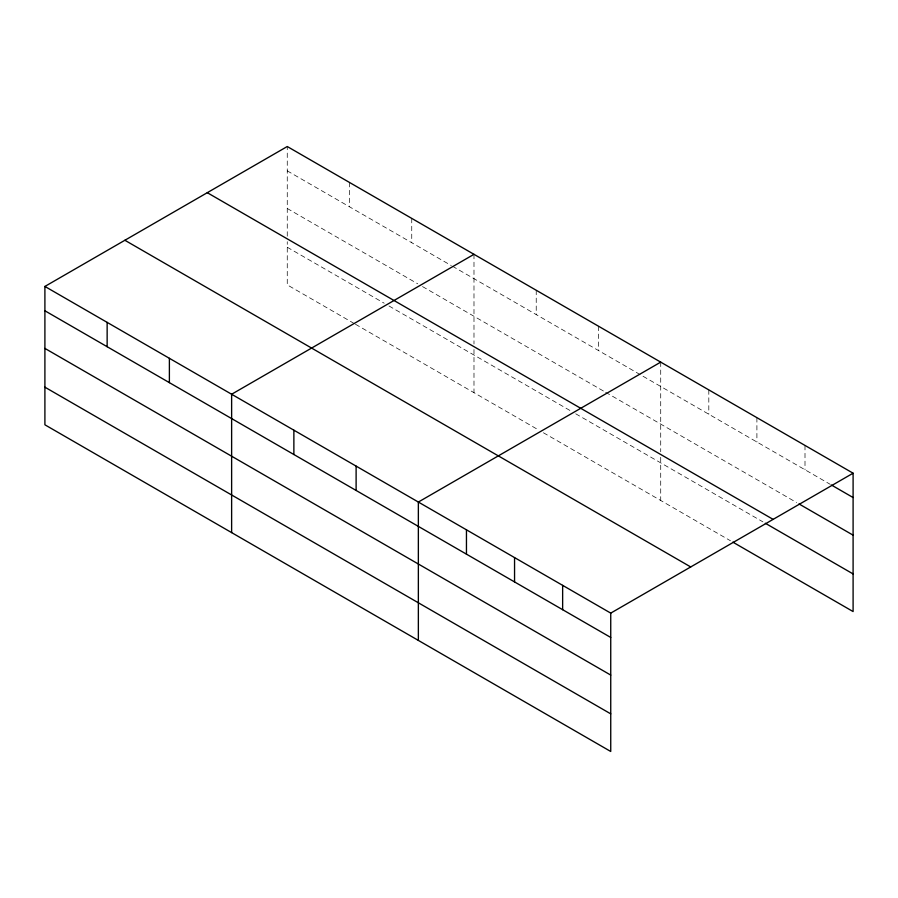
<?xml version="1.0" encoding="UTF-8"?>
<svg xmlns="http://www.w3.org/2000/svg" width="898" height="898" viewBox="0 0 898 898"><rect width="100%" height="100%" fill="white"/><g stroke="black" fill="none" stroke-linecap="round" stroke-linejoin="round"><path stroke-width="0.67" stroke-dasharray="4.49 3.37" d="M287.259 236.174L287.259 146.52M287.259 170.856L451.245 265.527M452.446 266.223L830.257 484.348M287.259 208.482L417.727 283.802M422.52 286.574L604.455 391.607M605.656 392.303L796.582 502.532M287.259 247.242L384.209 303.221M389.002 305.982L570.937 411.026M575.73 413.798L762.918 521.861M354.283 323.572L287.259 284.879L287.259 241.708M355.485 324.268L538.62 429.996M543.413 432.757L730.456 540.753M805.001 445.43L805.001 469.766M756.902 417.671L756.902 441.996M708.814 389.9L708.814 414.236M660.715 362.13L660.715 451.784M660.715 457.318L660.715 500.489M598.472 326.199L598.472 350.523M536.229 290.256L536.229 314.592M473.987 254.325L473.987 343.979M473.987 349.513L473.987 392.684M411.744 218.382L411.744 242.718M349.502 182.451L349.502 206.787"/><path stroke-width="1.35" d="M44.9 286.44L610.741 613.121L610.741 751.48L44.9 424.799L44.9 286.44L287.259 146.52L853.1 473.201L853.1 611.56L732.858 542.134M473.987 254.325L231.628 394.244L231.628 532.604M660.715 362.13L418.356 502.049L418.356 640.409M610.741 613.121L853.1 473.201M831.458 485.043L853.1 497.537M798.995 503.924L853.1 535.163M207.281 192.688L773.122 519.381M765.321 523.253L853.1 573.934M124.878 240.271L690.719 566.952M44.9 310.775L610.741 637.457M44.9 348.402L610.741 675.083M44.9 387.173L610.741 713.854M562.642 585.361L562.642 609.697M514.554 557.591L514.554 581.926M466.455 529.82L466.455 554.156M356.113 466.118L356.113 490.454M293.871 430.187L293.871 454.511M169.385 358.313L169.385 382.649M107.143 322.371L107.143 346.707"/></g></svg>
